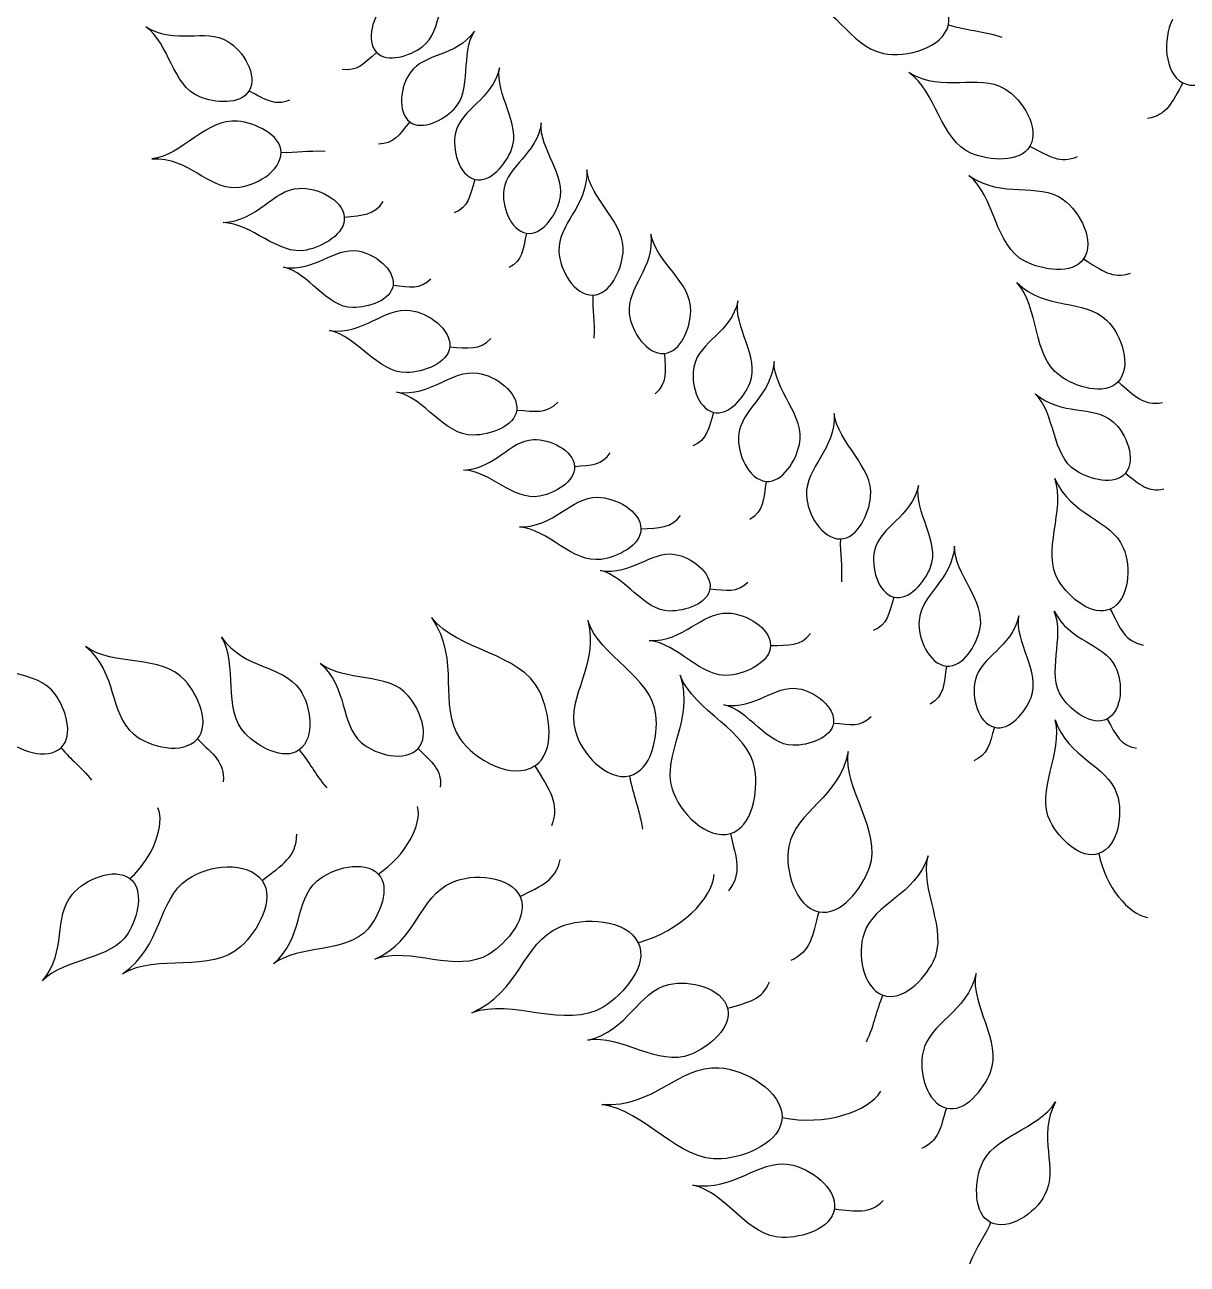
# Model space of a CAD drawing. Extents: x 5.1 to 68.9, y 5.1 to 68.9.
# Drawn here: x 26.45 to 36.66, y 36.34 to 47.22 of the extents above; entities that cross this region are included whole.
import ezdxf

# ---------------------------------------------------------------- set-up
doc = ezdxf.new("R2010")
doc.units = 0
doc.layers.add('View004', color=7, linetype='CONTINUOUS')

msp = doc.modelspace()

# ---------------------------------------------------------------- linework, layer by layer
at = {"layer": 'View004', "color": 1}
for p, q in [((34.557644, 47.223346), (34.557644, 47.223346)), ((29.535628, 46.981746), (29.535628, 46.981746)), ((36.617966, 46.713564), (36.617966, 46.713564)), ((28.415548, 46.644749), (28.415548, 46.644749)), ((29.827596, 46.371682), (29.827596, 46.371682)), ((35.272959, 46.157842), (35.272959, 46.157842)), ((28.696096, 46.10431), (28.696096, 46.10431)), ((30.399358, 45.866379), (30.399358, 45.866379)), ((29.251802, 45.535129), (29.251802, 45.535129)), ((30.851817, 45.393232), (30.851817, 45.393232)), ((35.745297, 45.167925), (35.745297, 45.167925)), ((29.67963, 44.935991), (29.67963, 44.935991)), ((31.434984, 44.849317), (31.434984, 44.849317)), ((30.17736, 44.395481), (30.17736, 44.395481)), ((32.063928, 44.337644), (32.063928, 44.337644)), ((36.048242, 44.08893), (36.048242, 44.08893)), ((30.765809, 43.840866), (30.765809, 43.840866)), ((32.494338, 43.820485), (32.494338, 43.820485)), ((31.27401, 43.344892), (31.27401, 43.344892)), ((32.95622, 43.214466), (32.95622, 43.214466)), ((36.112628, 43.285339), (36.112628, 43.285339)), ((31.85725, 42.798771), (31.85725, 42.798771)), ((33.609408, 42.708709), (33.609408, 42.708709)), ((32.463319, 42.271367), (32.463319, 42.271367)), ((34.07949, 42.198586), (34.07949, 42.198586)), ((35.980125, 42.093338), (35.980125, 42.093338)), ((32.995388, 41.77221), (32.995388, 41.77221)), ((34.541371, 41.592565), (34.541371, 41.592565)), ((33.547624, 41.092025), (33.547624, 41.092025)), ((34.962012, 41.05434), (34.962012, 41.05434)), ((35.951257, 41.12722), (35.951257, 41.12722)), ((27.961127, 40.951824), (27.961127, 40.951824)), ((26.764008, 40.875482), (26.764009, 40.875482)), ((28.855466, 40.855818), (28.855467, 40.855818)), ((29.900276, 40.869012), (29.900276, 40.869012)), ((30.925443, 40.715617), (30.925443, 40.715617)), ((31.757197, 40.628252), (31.757197, 40.628252)), ((32.642753, 40.120878), (32.642753, 40.120878)), ((35.879703, 39.946146), (35.879703, 39.946146)), ((29.549432, 39.766141), (29.549432, 39.766141)), ((27.369183, 39.725559), (27.369183, 39.725559)), ((28.52963, 39.709013), (28.52963, 39.709013)), ((30.795166, 39.567866), (30.795166, 39.567866)), ((33.419254, 39.434804), (33.419254, 39.434804)), ((31.832868, 39.162382), (31.832868, 39.162382)), ((33.982345, 38.702011), (33.982343, 38.702011)), ((32.618122, 38.586438), (32.618122, 38.586438)), ((34.539901, 37.710386), (34.539901, 37.710386)), ((33.09649, 37.628048), (33.09649, 37.628048)), ((33.55632, 36.82432), (33.55632, 36.82432)), ((34.92904, 36.705906), (34.92904, 36.705906))]:
    msp.add_line(p, q, dxfattribs=at)
for points in [[(29.936605, 47.031658), (30.125428, 47.172508), (30.066877, 47.505928), (30.220142, 47.678995)], [(34.557644, 47.223346), (34.601672, 47.412997), (34.363402, 47.602326), (34.180654, 47.669475)], [(33.172971, 47.50176), (33.574908, 47.417649), (33.676955, 47.039003), (33.986488, 46.973087)], [(29.606398, 47.407295), (29.504495, 47.305838), (29.436051, 47.085487), (29.535628, 46.981746)], [(36.525103, 47.27045), (36.441967, 47.101618), (36.450682, 46.799774), (36.617966, 46.713564)], [(27.977697, 46.593072), (27.740911, 46.693067), (27.716004, 47.061594), (27.50849, 47.204993)], [(27.50849, 47.204993), (27.773485, 47.044184), (28.024941, 47.200375), (28.229602, 47.077165)], [(30.394292, 47.168061), (30.227712, 46.937821), (29.959653, 46.980198), (29.830649, 46.803211)], [(30.215888, 46.483992), (30.3803, 46.65281), (30.270069, 46.973003), (30.394292, 47.168061)], [(33.986488, 46.973087), (34.189788, 46.929791), (34.510638, 47.020871), (34.557644, 47.223346)], [(34.557644, 47.223346), (34.728376, 47.171674), (34.838146, 47.177218), (35.027919, 47.115719)], [(28.229602, 47.077165), (28.364025, 46.996243), (28.493999, 46.780628), (28.415548, 46.644749)], [(29.535628, 46.981746), (29.628898, 46.884575), (29.828643, 46.951123), (29.936605, 47.031658)], [(29.535628, 46.981746), (29.421545, 46.880912), (29.365055, 46.811586), (29.233296, 46.832708)], [(36.617966, 46.713564), (36.774655, 46.632814), (36.993734, 46.799922), (37.093246, 46.94542)], [(30.614718, 46.845264), (30.549867, 46.561159), (30.279892, 46.493626), (30.229141, 46.274851)], [(30.720751, 46.128124), (30.808195, 46.353393), (30.575728, 46.611353), (30.614718, 46.845264)], [(34.761641, 46.094422), (34.484238, 46.209638), (34.452581, 46.640129), (34.209086, 46.80627)], [(34.209086, 46.80627), (34.519875, 46.620181), (34.812646, 46.804449), (35.052668, 46.661881)], [(29.830649, 46.803211), (29.745917, 46.686968), (29.712922, 46.458525), (29.827596, 46.371682)], [(36.617966, 46.713564), (36.519485, 46.540337), (36.478947, 46.430546), (36.306858, 46.400816)], [(28.415548, 46.644749), (28.342066, 46.517475), (28.113083, 46.535898), (27.977697, 46.593072)], [(28.415548, 46.644749), (28.562712, 46.567663), (28.640641, 46.508941), (28.774732, 46.565678)], [(35.052668, 46.661881), (35.210316, 46.568245), (35.363697, 46.317175), (35.272959, 46.157842)], [(29.827596, 46.371682), (29.935007, 46.290339), (30.121883, 46.387467), (30.215888, 46.483992)], [(28.313977, 46.377611), (28.041565, 46.405991), (27.828885, 46.074819), (27.561484, 46.047641)], [(28.696096, 46.10431), (28.692916, 46.260877), (28.469733, 46.361385), (28.313977, 46.377611)], [(29.827596, 46.371682), (29.730733, 46.254141), (29.685818, 46.176776), (29.552332, 46.176942)], [(30.229141, 46.274851), (30.195805, 46.131161), (30.256302, 45.902336), (30.399358, 45.866379)], [(30.980965, 46.361755), (30.941203, 46.080466), (30.684467, 45.992783), (30.653058, 45.77611)], [(31.142618, 45.673782), (31.20914, 45.899764), (30.96222, 46.13134), (30.980965, 46.361755)], [(35.272959, 46.157842), (35.187968, 46.0086), (34.92025, 46.028545), (34.761641, 46.094422)], [(35.272959, 46.157842), (35.44547, 46.068778), (35.536945, 46.000694), (35.693252, 46.067925)], [(27.561484, 46.047641), (27.891486, 46.061525), (28.045903, 45.78648), (28.300263, 45.796281)], [(28.300263, 45.796281), (28.467327, 45.802713), (28.699475, 45.937157), (28.696096, 46.10431)], [(28.696096, 46.10431), (28.839424, 46.097776), (28.923912, 46.123798), (29.084028, 46.113364)], [(30.399358, 45.866379), (30.533354, 45.832699), (30.670755, 45.999323), (30.720751, 46.128124)], [(31.381347, 45.950267), (31.394427, 45.630059), (31.127376, 45.480559), (31.136583, 45.233748)], [(31.700614, 45.219752), (31.728478, 45.484032), (31.4074, 45.690783), (31.381347, 45.950267)], [(30.399358, 45.866379), (30.355095, 45.716598), (30.343741, 45.625569), (30.217699, 45.57218)], [(35.230495, 45.146784), (34.96351, 45.284429), (34.967375, 45.716066), (34.738374, 45.901675)], [(34.738374, 45.901675), (35.0328, 45.69065), (35.339738, 45.850208), (35.567218, 45.688378)], [(28.186777, 45.486672), (28.496307, 45.503196), (28.615985, 45.773941), (28.854485, 45.787516)], [(28.854485, 45.787516), (29.011133, 45.796435), (29.240021, 45.691586), (29.251802, 45.535129)], [(30.653058, 45.77611), (30.632427, 45.633799), (30.709909, 45.416462), (30.851817, 45.393232)], [(29.251802, 45.535129), (29.416812, 45.554398), (29.514281, 45.549814), (29.593067, 45.672257)], [(30.851817, 45.393232), (30.984739, 45.371473), (31.104585, 45.544572), (31.142618, 45.673782)], [(35.567218, 45.688378), (35.716628, 45.58209), (35.848835, 45.319253), (35.745297, 45.167925)], [(29.251802, 45.535129), (29.262838, 45.38858), (29.063307, 45.274739), (28.919249, 45.245661)], [(28.919249, 45.245661), (28.667296, 45.194801), (28.439013, 45.485179), (28.186777, 45.486672)], [(30.851817, 45.393232), (30.821069, 45.244112), (30.817483, 45.154756), (30.69941, 45.092584)], [(31.945321, 45.386568), (31.977406, 45.081338), (31.731326, 44.922122), (31.755222, 44.686802)], [(32.295138, 44.707926), (32.3056, 44.96221), (31.986093, 45.140167), (31.945321, 45.386568)], [(28.717096, 45.095864), (28.997304, 45.051584), (29.156093, 45.271085), (29.372162, 45.237722)], [(29.372162, 45.237722), (29.514077, 45.215811), (29.698942, 45.078282), (29.67963, 44.935991)], [(31.136583, 45.233748), (31.142625, 45.071643), (31.272796, 44.846238), (31.434984, 44.849317)], [(31.434984, 44.849317), (31.5869, 44.852197), (31.684685, 45.068645), (31.700614, 45.219752)], [(29.326726, 44.740356), (29.091501, 44.742914), (28.942583, 45.046391), (28.717096, 45.095864)], [(35.745297, 45.167925), (35.648317, 45.026181), (35.383147, 45.068081), (35.230495, 45.146784)], [(35.745297, 45.167925), (35.909897, 45.064971), (35.995461, 44.989593), (36.156769, 45.043737)], [(29.67963, 44.935991), (29.831004, 44.921749), (29.917372, 44.899046), (30.011259, 44.993608)], [(35.535826, 44.142764), (35.291658, 44.317718), (35.358157, 44.744219), (35.158534, 44.961113)], [(35.158534, 44.961113), (35.419198, 44.709572), (35.746051, 44.82287), (35.947622, 44.629724)], [(29.67963, 44.935991), (29.661541, 44.802712), (29.461219, 44.738892), (29.326726, 44.740356)], [(31.434984, 44.849317), (31.428474, 44.710257), (31.45362, 44.628251), (31.443312, 44.472908)], [(29.120837, 44.538255), (29.428332, 44.499161), (29.594496, 44.744141), (29.83158, 44.714849)], [(32.709698, 44.799371), (32.644847, 44.515266), (32.374873, 44.447732), (32.324121, 44.228958)], [(32.815731, 44.082231), (32.903175, 44.3075), (32.670708, 44.56546), (32.709698, 44.799371)], [(29.83158, 44.714849), (29.987297, 44.695613), (30.193746, 44.551523), (30.17736, 44.395481)], [(31.755222, 44.686802), (31.770915, 44.532244), (31.909109, 44.32478), (32.063928, 44.337644)], [(32.063928, 44.337644), (32.208941, 44.349694), (32.289157, 44.562536), (32.295138, 44.707926)], [(35.947622, 44.629724), (36.080015, 44.502868), (36.172656, 44.22362), (36.048242, 44.08893)], [(29.798404, 44.170146), (29.541417, 44.165162), (29.36874, 44.491681), (29.120837, 44.538255)], [(30.17736, 44.395481), (30.343156, 44.384932), (30.438234, 44.362993), (30.537645, 44.469374)], [(30.17736, 44.395481), (30.162012, 44.249321), (29.94534, 44.172995), (29.798404, 44.170146)], [(32.063928, 44.337644), (32.070803, 44.173296), (32.090476, 44.078707), (31.983031, 43.982588)], [(29.711325, 43.998005), (30.018261, 43.95473), (30.187742, 44.197426), (30.424406, 44.16491)], [(32.324121, 44.228958), (32.290785, 44.085267), (32.351282, 43.856443), (32.494338, 43.820485)], [(33.026149, 44.267755), (33.00341, 43.961686), (32.732926, 43.848798), (32.714569, 43.612982)], [(33.249627, 43.537698), (33.305169, 43.786062), (33.022426, 44.018031), (33.026149, 44.267755)], [(30.424406, 44.16491), (30.579847, 44.143557), (30.784317, 43.996671), (30.765809, 43.840866)], [(36.048242, 44.08893), (35.931708, 43.96277), (35.675432, 44.04273), (35.535826, 44.142764)], [(36.048242, 44.08893), (36.196148, 43.963166), (36.26986, 43.876163), (36.43732, 43.906311)], [(30.383821, 43.620709), (30.12679, 43.619222), (29.958572, 43.948061), (29.711325, 43.998005)], [(32.494338, 43.820485), (32.628335, 43.786805), (32.765735, 43.953429), (32.815731, 44.082231)], [(35.676693, 43.308305), (35.462387, 43.445575), (35.499856, 43.809373), (35.321392, 43.984092)], [(35.321392, 43.984092), (35.55303, 43.782749), (35.824592, 43.893018), (36.003657, 43.738478)], [(30.765809, 43.840866), (30.931445, 43.828063), (31.026216, 43.804832), (31.127066, 43.90985)], [(30.765809, 43.840866), (30.748473, 43.694929), (30.530782, 43.621558), (30.383821, 43.620709)], [(32.494338, 43.820485), (32.450075, 43.670704), (32.438721, 43.579676), (32.312679, 43.526287)], [(33.555771, 43.809659), (33.568851, 43.489451), (33.3018, 43.339951), (33.311007, 43.09314)], [(33.875038, 43.079144), (33.902902, 43.343424), (33.581824, 43.550175), (33.555771, 43.809659)], [(36.003657, 43.738478), (36.121267, 43.636979), (36.211959, 43.404786), (36.112628, 43.285339)], [(30.298775, 43.314133), (30.58224, 43.325305), (30.695212, 43.571541), (30.91364, 43.580922)], [(30.91364, 43.580922), (31.057103, 43.587086), (31.265224, 43.488218), (31.27401, 43.344892)], [(32.714569, 43.612982), (32.70251, 43.458098), (32.801583, 43.229355), (32.95622, 43.214466)], [(31.27401, 43.344892), (31.425259, 43.360421), (31.514395, 43.354983), (31.588054, 43.466027)], [(32.95622, 43.214466), (33.101063, 43.20052), (33.217871, 43.395691), (33.249627, 43.537698)], [(31.27401, 43.344892), (31.28224, 43.210643), (31.098195, 43.10901), (30.965995, 43.084238)], [(30.965995, 43.084238), (30.734781, 43.040909), (30.52958, 43.309549), (30.298775, 43.314133)], [(32.95622, 43.214466), (32.933742, 43.051517), (32.936269, 42.954936), (32.813436, 42.87947)], [(35.527304, 42.339145), (35.368661, 42.594213), (35.593295, 42.962811), (35.491855, 43.239583)], [(35.491855, 43.239583), (35.636434, 42.907445), (35.981765, 42.887054), (36.094091, 42.631479)], [(36.112628, 43.285339), (36.019587, 43.173457), (35.799224, 43.229818), (35.676693, 43.308305)], [(36.112628, 43.285339), (36.243315, 43.185448), (36.309519, 43.115082), (36.449881, 43.147971)], [(34.29485, 43.177472), (34.229999, 42.893367), (33.960025, 42.825834), (33.909273, 42.607059)], [(34.400883, 42.460332), (34.488327, 42.685601), (34.25586, 42.943561), (34.29485, 43.177472)], [(30.791227, 42.813711), (31.101192, 42.811805), (31.236752, 43.074957), (31.475639, 43.074331)], [(31.475639, 43.074331), (31.632539, 43.073922), (31.854789, 42.955651), (31.85725, 42.798771)], [(33.311007, 43.09314), (33.317049, 42.931035), (33.44722, 42.70563), (33.609408, 42.708709)], [(33.609408, 42.708709), (33.761324, 42.711589), (33.859109, 42.928037), (33.875038, 43.079144)], [(31.85725, 42.798771), (32.023113, 42.808197), (32.120137, 42.797827), (32.206062, 42.91537)], [(31.508077, 42.529583), (31.253546, 42.493791), (31.042928, 42.797226), (30.791227, 42.813711)], [(31.85725, 42.798771), (31.859554, 42.651825), (31.653609, 42.550046), (31.508077, 42.529583)], [(33.609408, 42.708709), (33.602898, 42.569649), (33.628044, 42.487643), (33.617736, 42.3323)], [(31.500785, 42.43124), (31.780994, 42.38696), (31.939783, 42.606461), (32.155852, 42.573098)], [(32.155852, 42.573098), (32.297766, 42.551187), (32.482631, 42.413658), (32.463319, 42.271367)], [(33.909273, 42.607059), (33.875937, 42.463368), (33.936434, 42.234544), (34.07949, 42.198586)], [(34.6113, 42.645855), (34.588561, 42.339786), (34.318078, 42.226898), (34.299721, 41.991081)], [(34.834778, 41.915797), (34.89032, 42.164161), (34.607577, 42.396131), (34.6113, 42.645855)], [(36.094091, 42.631479), (36.167869, 42.463618), (36.146608, 42.170173), (35.980125, 42.093338)], [(34.07949, 42.198586), (34.213487, 42.164906), (34.350887, 42.33153), (34.400883, 42.460332)], [(32.110415, 42.075732), (31.875191, 42.078291), (31.726273, 42.381767), (31.500785, 42.43124)], [(32.463319, 42.271367), (32.44523, 42.138088), (32.244909, 42.074268), (32.110415, 42.075732)], [(32.463319, 42.271367), (32.614694, 42.257125), (32.701062, 42.234422), (32.794948, 42.328984)], [(35.980125, 42.093338), (35.824186, 42.02137), (35.618009, 42.193306), (35.527304, 42.339145)], [(34.07949, 42.198586), (34.035227, 42.048805), (34.023873, 41.957777), (33.897831, 41.904388)], [(30.966268, 41.370754), (30.798156, 41.71453), (30.248273, 41.72126), (30.018044, 42.017952)], [(30.018044, 42.017952), (30.27888, 41.637242), (30.067363, 41.2506), (30.267346, 40.956489)], [(31.930151, 41.815764), (32.239953, 41.805537), (32.382529, 42.064955), (32.621313, 42.057916)], [(32.621313, 42.057916), (32.778145, 42.053295), (32.997141, 41.929101), (32.995388, 41.77221)], [(35.177372, 42.033225), (35.112521, 41.749121), (34.842547, 41.681587), (34.791795, 41.462813)], [(35.283405, 41.316085), (35.370849, 41.541354), (35.138382, 41.799314), (35.177372, 42.033225)], [(35.557285, 41.315243), (35.411813, 41.524068), (35.585634, 41.845844), (35.487605, 42.075554)], [(35.487605, 42.075554), (35.624574, 41.800899), (35.917662, 41.798867), (36.023967, 41.587571)], [(35.980125, 42.093338), (36.068653, 41.920551), (36.103465, 41.811964), (36.269717, 41.775741)], [(31.390617, 41.992237), (31.494076, 41.59484), (31.200345, 41.335014), (31.278997, 41.02847)], [(31.989065, 41.16434), (31.952081, 41.50284), (31.493809, 41.674406), (31.390617, 41.992237)], [(34.299721, 41.991081), (34.287661, 41.836197), (34.386734, 41.607455), (34.541371, 41.592565)], [(34.541371, 41.592565), (34.686214, 41.578619), (34.803023, 41.773791), (34.834778, 41.915797)], [(28.38007, 41.001311), (28.181078, 41.212049), (28.322722, 41.603736), (28.173654, 41.84598)], [(28.173654, 41.84598), (28.374145, 41.559663), (28.704614, 41.60669), (28.859906, 41.386579)], [(32.639115, 41.512494), (32.383715, 41.483548), (32.181319, 41.792528), (31.930151, 41.815764)], [(32.995388, 41.77221), (33.161445, 41.777181), (33.258156, 41.76421), (33.347205, 41.879404)], [(27.851905, 41.46761), (27.647911, 41.697524), (27.220909, 41.584539), (26.978963, 41.764664)], [(26.978963, 41.764664), (27.262655, 41.526096), (27.182067, 41.18141), (27.400051, 40.996782)], [(32.995388, 41.77221), (32.993747, 41.625256), (32.785144, 41.529043), (32.639115, 41.512494)], [(26.711707, 41.345569), (26.54973, 41.568728), (26.158584, 41.505285), (25.958356, 41.687316)], [(29.813721, 41.331427), (29.636594, 41.540826), (29.253301, 41.449042), (29.04127, 41.614826)], [(29.04127, 41.614826), (29.289308, 41.396027), (29.210151, 41.090246), (29.400712, 40.92095)], [(34.541371, 41.592565), (34.518893, 41.429616), (34.521421, 41.333036), (34.398587, 41.257569)], [(36.023967, 41.587571), (36.09379, 41.448794), (36.088734, 41.199569), (35.951257, 41.12722)], [(32.202909, 41.510984), (32.327609, 41.105825), (32.036446, 40.824556), (32.131447, 40.511972)], [(32.857603, 40.68426), (32.804125, 41.031688), (32.32373, 41.187871), (32.202909, 41.510984)], [(27.961127, 40.951824), (28.077145, 41.083826), (27.968543, 41.336154), (27.851905, 41.46761)], [(28.859906, 41.386579), (28.961904, 41.242013), (28.998144, 40.960442), (28.855466, 40.855818)], [(30.925443, 40.715617), (31.108601, 40.835315), (31.062391, 41.174196), (30.966268, 41.370754)], [(32.58509, 41.251898), (32.865299, 41.207618), (33.024088, 41.427119), (33.240157, 41.393756)], [(33.240157, 41.393756), (33.382071, 41.371845), (33.566936, 41.234316), (33.547624, 41.092025)], [(34.791795, 41.462813), (34.758459, 41.319122), (34.818956, 41.090298), (34.962012, 41.05434)], [(26.764009, 40.875482), (26.879167, 40.983168), (26.804323, 41.217975), (26.711707, 41.345569)], [(29.900276, 40.869012), (30.006555, 40.98432), (29.914997, 41.211701), (29.813721, 41.331427)], [(34.962012, 41.05434), (35.096009, 41.02066), (35.233409, 41.187284), (35.283405, 41.316085)], [(35.951257, 41.12722), (35.822487, 41.059454), (35.640459, 41.195844), (35.557285, 41.315243)], [(31.757197, 40.628252), (31.946637, 40.67318), (32.010215, 40.970797), (31.989065, 41.16434)], [(33.19472, 40.89639), (32.959496, 40.898949), (32.810578, 41.202425), (32.58509, 41.251898)], [(33.547624, 41.092025), (33.698999, 41.077783), (33.785367, 41.05508), (33.879253, 41.149642)], [(33.547624, 41.092025), (33.529535, 40.958746), (33.329214, 40.894926), (33.19472, 40.89639)], [(34.962012, 41.05434), (34.917749, 40.904559), (34.906395, 40.81353), (34.780353, 40.760142)], [(35.453599, 40.227402), (35.318712, 40.492735), (35.571888, 40.837493), (35.495323, 41.119379)], [(35.495323, 41.119379), (35.609759, 40.779157), (35.94895, 40.729603), (36.038067, 40.467715)], [(35.951257, 41.12722), (36.033777, 40.984925), (36.068017, 40.894582), (36.210282, 40.87126)], [(26.267001, 40.96481), (26.384197, 40.843988), (26.641063, 40.760516), (26.764008, 40.875482)], [(27.400051, 40.996782), (27.543221, 40.875515), (27.837264, 40.810896), (27.961127, 40.951824)], [(27.961127, 40.951824), (28.104833, 40.814654), (28.201209, 40.748877), (28.188315, 40.575243)], [(28.855467, 40.855818), (28.721826, 40.75782), (28.493847, 40.88082), (28.38007, 41.001311)], [(30.267346, 40.956489), (30.398691, 40.763315), (30.7299, 40.587827), (30.925443, 40.715617)], [(31.278997, 41.02847), (31.330651, 40.827131), (31.554948, 40.580287), (31.757197, 40.628252)], [(26.764009, 40.875482), (26.855523, 40.763717), (26.931847, 40.717931), (27.031736, 40.590969)], [(28.855467, 40.855818), (28.953108, 40.739541), (28.985551, 40.651793), (29.097258, 40.52391)], [(29.400712, 40.92095), (29.52587, 40.809754), (29.78681, 40.745908), (29.900276, 40.869012)], [(29.900276, 40.869012), (30.025577, 40.743618), (30.110163, 40.682909), (30.094999, 40.52829)], [(33.678569, 40.841464), (33.599961, 40.433091), (33.218211, 40.323576), (33.156519, 40.009069)], [(33.864848, 39.823826), (33.978555, 40.149389), (33.634392, 40.505943), (33.678569, 40.841464)], [(30.925443, 40.715617), (31.052132, 40.503187), (31.145831, 40.392169), (31.072513, 40.188171)], [(31.757197, 40.628252), (31.786861, 40.452355), (31.840655, 40.356509), (31.869992, 40.15919)], [(32.642753, 40.120878), (32.836092, 40.175793), (32.888182, 40.485613), (32.857603, 40.68426)], [(32.131447, 40.511972), (32.19384, 40.306667), (32.436342, 40.062249), (32.642753, 40.120878)], [(36.038067, 40.467715), (36.096602, 40.295708), (36.05061, 40.007816), (35.879703, 39.946146)], [(27.369183, 39.725559), (27.583402, 39.918947), (27.674872, 40.20372), (27.615382, 40.347134)], [(29.549432, 39.766141), (29.796736, 39.92863), (29.933936, 40.202909), (29.896068, 40.357535)], [(35.879703, 39.946146), (35.71962, 39.888382), (35.530721, 40.075693), (35.453599, 40.227402)], [(28.52963, 39.709013), (28.711115, 39.849784), (28.82973, 39.914042), (28.835423, 40.115259)], [(32.642753, 40.120878), (32.6958, 39.899957), (32.747631, 39.776989), (32.627581, 39.618125)], [(33.156519, 40.009069), (33.115996, 39.802501), (33.213463, 39.479097), (33.419254, 39.434804)], [(27.879035, 39.723623), (28.058024, 39.846167), (28.403834, 39.885731), (28.52963, 39.709013)], [(29.014286, 39.704876), (29.148207, 39.822556), (29.427677, 39.892825), (29.549432, 39.766141)], [(30.795166, 39.567866), (30.987303, 39.667317), (31.108148, 39.706611), (31.147745, 39.892044)], [(34.380601, 39.92423), (34.262019, 39.569798), (33.908934, 39.517634), (33.816583, 39.244806)], [(34.425535, 38.995568), (34.565536, 39.27206), (34.301351, 39.6306), (34.380601, 39.92423)], [(35.879703, 39.946146), (35.935213, 39.650734), (36.142618, 39.412212), (36.306292, 39.384691)], [(26.862466, 39.586946), (26.974058, 39.720287), (27.232991, 39.829567), (27.369183, 39.725559)], [(29.549432, 39.766141), (29.663476, 39.647481), (29.565733, 39.409189), (29.457412, 39.282959)], [(30.194956, 39.692379), (30.381673, 39.77537), (30.708775, 39.753034), (30.795166, 39.567866)], [(31.832868, 39.162382), (32.206026, 39.265785), (32.48678, 39.552544), (32.50152, 39.760344)], [(33.419254, 39.434804), (33.612012, 39.393317), (33.799836, 39.63768), (33.864848, 39.823826)], [(27.303992, 38.890266), (27.658457, 39.131108), (27.606514, 39.537049), (27.879035, 39.723623)], [(27.369183, 39.725559), (27.496751, 39.628137), (27.437963, 39.383917), (27.352319, 39.246141)], [(28.52963, 39.709013), (28.647459, 39.543487), (28.492735, 39.266126), (28.343055, 39.128727)], [(28.630254, 38.976559), (28.895662, 39.208142), (28.810382, 39.525707), (29.014286, 39.704876)], [(29.520091, 39.018461), (29.889545, 39.181108), (29.910672, 39.566027), (30.194956, 39.692379)], [(26.600577, 38.827832), (26.821974, 39.090511), (26.692561, 39.383933), (26.862466, 39.586946)], [(30.795166, 39.567866), (30.876085, 39.394426), (30.685439, 39.163876), (30.52334, 39.062124)], [(33.419254, 39.434804), (33.363444, 39.219016), (33.351698, 39.088631), (33.174541, 39.006326)], [(30.371576, 38.546778), (30.794956, 38.729009), (30.815876, 39.158784), (31.141645, 39.300345)], [(31.141645, 39.300345), (31.355608, 39.393325), (31.731912, 39.368959), (31.832868, 39.162382)], [(27.352319, 39.246141), (27.202532, 39.005174), (26.793159, 39.031033), (26.600577, 38.827832)], [(29.457412, 39.282959), (29.267964, 39.062186), (28.857167, 39.152373), (28.630254, 38.976559)], [(33.816583, 39.244806), (33.755923, 39.065614), (33.804295, 38.765936), (33.982345, 38.702011)], [(28.343055, 39.128727), (28.08127, 38.888418), (27.603539, 39.068828), (27.303992, 38.890266)], [(30.52334, 39.062124), (30.239835, 38.884161), (29.828046, 39.132781), (29.520091, 39.018461)], [(31.832868, 39.162382), (31.92743, 38.968888), (31.710241, 38.71116), (31.524748, 38.597277)], [(33.982343, 38.702011), (34.149119, 38.642131), (34.345488, 38.837479), (34.425535, 38.995568)], [(34.800438, 38.891421), (34.72199, 38.548648), (34.396176, 38.467343), (34.334786, 38.203391)], [(34.927892, 38.026003), (35.033562, 38.297767), (34.75323, 38.609197), (34.800438, 38.891421)], [(31.390137, 38.305966), (31.746515, 38.390317), (31.828671, 38.730267), (32.103092, 38.796244)], [(32.103092, 38.796244), (32.28333, 38.83958), (32.571498, 38.765853), (32.618122, 38.586438)], [(32.618122, 38.586438), (32.805905, 38.643567), (32.920185, 38.658751), (32.986012, 38.817682)], [(31.524748, 38.597277), (31.200328, 38.398096), (30.724667, 38.674947), (30.371576, 38.546778)], [(33.982343, 38.702011), (33.917558, 38.553146), (33.910949, 38.453331), (33.835268, 38.288294)], [(32.618122, 38.586438), (32.661793, 38.418385), (32.45378, 38.244043), (32.29242, 38.179919)], [(32.29242, 38.179919), (32.010206, 38.067767), (31.683697, 38.357313), (31.390137, 38.305966)], [(34.334786, 38.203391), (34.294463, 38.030028), (34.367305, 37.753872), (34.539901, 37.710386)], [(31.514894, 37.741612), (31.974884, 37.712161), (32.188321, 38.085777), (32.542869, 38.064313)], [(32.542869, 38.064313), (32.775736, 38.05022), (33.100126, 37.857946), (33.09649, 37.628048)], [(34.539901, 37.710386), (34.701566, 37.669653), (34.867475, 37.870618), (34.927892, 38.026003)], [(33.09649, 37.628048), (33.475985, 37.551092), (33.856216, 37.67946), (33.963537, 37.85801)], [(32.565709, 37.263969), (32.186248, 37.233459), (31.887726, 37.695828), (31.514894, 37.741612)], [(34.539901, 37.710386), (34.486387, 37.529681), (34.472624, 37.419848), (34.320497, 37.355512)], [(34.84139, 37.195281), (34.938002, 37.468547), (35.351147, 37.521397), (35.498587, 37.764635)], [(35.498587, 37.764635), (35.335421, 37.455522), (35.528167, 37.182996), (35.403258, 36.944328)], [(33.09649, 37.628048), (33.093083, 37.412711), (32.782672, 37.281411), (32.565709, 37.263969)], [(32.314338, 37.034307), (32.675907, 36.976096), (32.881716, 37.258866), (33.160525, 37.214988)], [(33.160525, 37.214988), (33.343646, 37.186172), (33.581783, 37.007937), (33.55632, 36.82432)], [(34.92904, 36.705906), (34.78083, 36.780049), (34.786149, 37.039038), (34.84139, 37.195281)], [(33.100008, 36.573085), (32.796355, 36.577268), (32.605245, 36.969597), (32.314338, 37.034307)], [(35.403258, 36.944328), (35.321221, 36.78757), (35.087272, 36.62675), (34.92904, 36.705906)], [(33.55632, 36.82432), (33.532469, 36.652332), (33.273626, 36.570693), (33.100008, 36.573085)], [(33.55632, 36.82432), (33.751683, 36.805368), (33.863095, 36.775737), (33.984651, 36.897459)], [(34.92904, 36.705906), (34.87018, 36.565943), (34.806933, 36.49701), (34.744172, 36.339233)]]:
    msp.add_open_spline(points, degree=3, dxfattribs=at)

doc.saveas('drawing.dxf')
